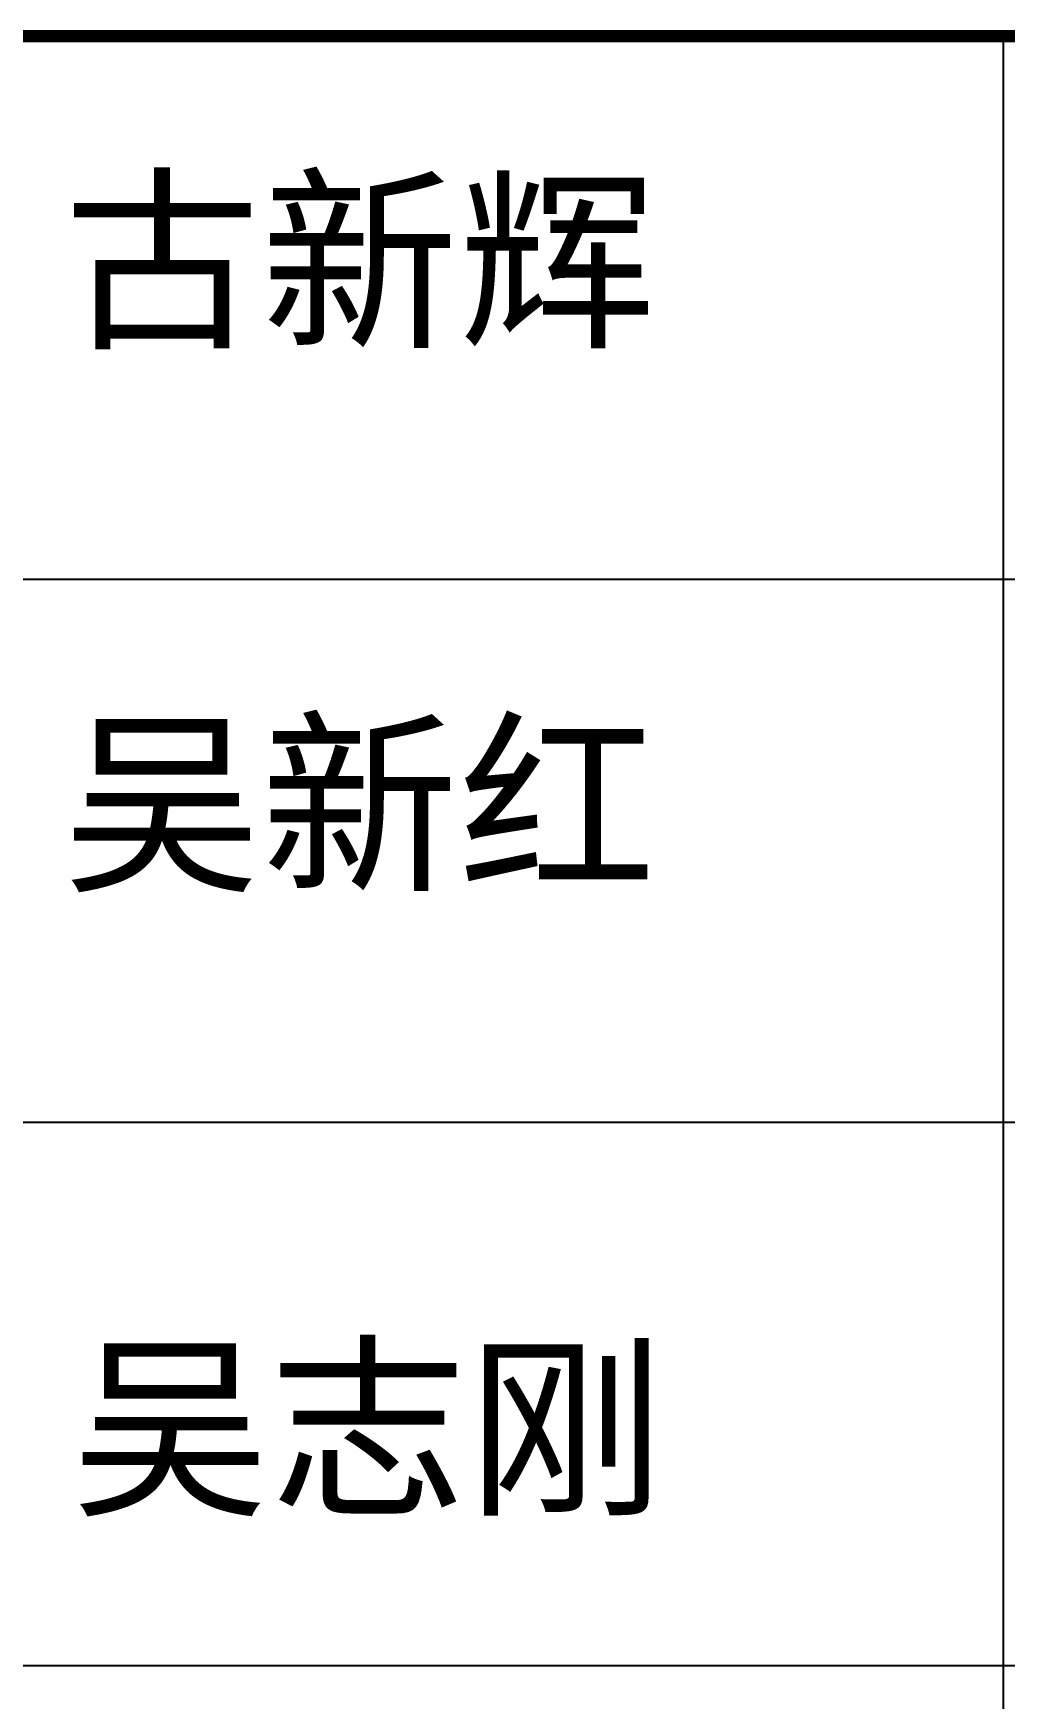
# Model space of a CAD drawing. Extents: x -737978 to 768813, y -372247 to 1140308.
# Drawn here: x 47376 to 49683, y -246616 to -242659 of the extents above; entities that cross this region are included whole.
import ezdxf

# ---------------------------------------------------------------- set-up
doc = ezdxf.new("R2010")
doc.units = 0
doc.header["$LTSCALE"] = 10
doc.header["$MEASUREMENT"] = 0
doc.layers.get('0').update_dxf_attribs({"linetype": 'CONTINUOUS'})
doc.layers.add('PUB_TITLE', color=4, linetype='CONTINUOUS')
doc.styles.add('-宋体', font='', dxfattribs={"width": 0.8})
doc.styles.get('-宋体').set_extended_font_data('SimSun')

# ---------------------------------------------------------------- blocks, each defined once
blk = doc.blocks.new('TQ1')
at = {"layer": 'PUB_TITLE'}
for p, q in [((-49854.8, -401954.8), (-43854.8, -401954.8)), ((-49854.8, -402854.8), (-43854.8, -402854.8)), ((-49854.8, -403754.8), (-43854.8, -403754.8))]:
    blk.add_line(p, q, dxfattribs=at)
at = {"layer": 'PUB_TITLE', "const_width": 20}
blk.add_lwpolyline([(-49854.8, -401054.8), (-43854.8, -401054.8)], dxfattribs=at)
at = {"layer": 'PUB_TITLE'}
blk.add_lwpolyline([(-45804.8, -401054.8), (-45804.8, -406454.8)], dxfattribs=at)
at = {"layer": 'PUB_TITLE', "style": '-宋体'}
for s, p in [('古新辉', (-47362.3, -401547.1)), ('吴新红', (-47362.3, -402447.1)), ('吴志刚', (-47348.2, -403481.5))]:
    blk.add_text(s, height=240, dxfattribs=at).set_placement(p)

msp = doc.modelspace()

# ---------------------------------------------------------------- block references
at = {"xscale": 1.433507481003284, "yscale": 1.433507481003284, "zscale": 1.433507481003284}
msp.add_blockref('TQ1', (115341, 332248.9), dxfattribs=at)

doc.saveas('drawing.dxf')
